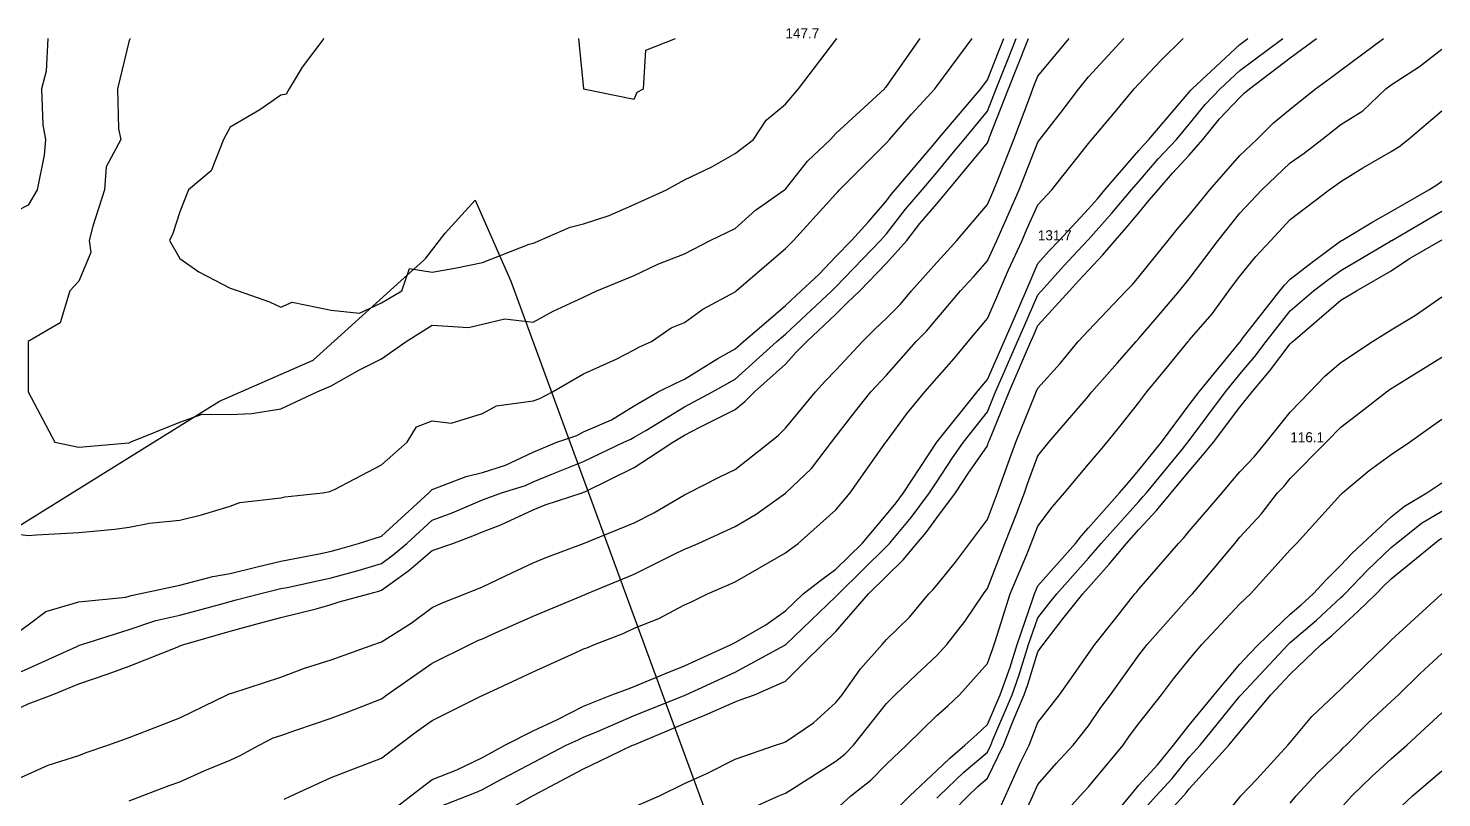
# Model space of a CAD drawing. Extents: x 0 to 210, y 0 to 386.
# Drawn here: x 70 to 210, y 309.8 to 386 of the extents above; entities that cross this region are included whole.
import ezdxf

# ---------------------------------------------------------------- set-up
doc = ezdxf.new("R2010")
doc.units = 0
for name, color, linetype in [('CONTOURS_MAJEURES', 3, 'CONTINUOUS'), ('CONTOURS_MINEURES', 8, 'CONTINUOUS'), ('PARCELLE', 4, 'CONTINUOUS'), ('POINTS_COTES', 7, 'CONTINUOUS')]:
    doc.layers.add(name, color=color, linetype=linetype)

msp = doc.modelspace()

# ---------------------------------------------------------------- linework, layer by layer
at = {"layer": 'CONTOURS_MAJEURES'}
for points in [[(68.167, 321.832), (70.002, 322.623), (74.803, 324.803), (74.998, 324.884), (75.083, 324.912), (75.311, 324.998), (80.005, 326.48), (82.638, 327.366), (85.001, 327.876), (88.932, 328.938), (89.997, 329.244), (90.594, 329.408), (92.89, 330.005), (95.004, 330.521), (95.641, 330.642), (100, 331.601), (102.672, 332.328), (104.996, 333.008), (106.151, 333.848), (107.499, 335.001), (110.003, 337.286), (111.979, 338.021), (114.999, 339.302), (116.862, 339.998), (119.258, 340.736), (119.995, 341.088), (121.847, 341.851), (125.002, 343.093), (128.986, 345.005), (129.689, 345.314), (129.998, 345.505), (131.176, 346.181), (135.004, 348.534), (137.768, 350.002), (140.001, 351.258), (144.136, 354.998), (144.602, 355.393), (144.997, 355.728), (149.581, 359.995), (149.798, 360.199), (150.003, 360.414), (154.422, 365.002), (154.699, 365.303), (154.999, 365.655), (156.893, 368.105), (158.534, 369.998), (159.996, 371.727), (161.471, 373.523), (162.694, 374.995), (165.002, 377.78), (165.863, 380.002), (167.041, 382.96), (167.859, 384.999)], [(110.003, 308.651), (113.461, 309.997), (114.572, 310.425), (114.999, 310.631), (116.386, 311.388), (119.995, 313.303), (123.29, 315.005), (124.454, 315.551), (125.002, 315.827), (126.378, 316.381), (129.998, 317.951), (134.908, 319.905), (135.004, 319.946), (135.044, 319.962), (135.133, 320.001), (140.001, 322.235), (144.932, 324.933), (144.997, 324.962), (145.015, 324.98), (145.033, 324.998), (150.003, 329.729), (150.241, 330.005), (154.999, 334.68), (155.163, 334.838), (155.298, 335.001), (157.446, 337.551), (159.274, 339.998), (159.996, 341.093), (161.541, 343.46), (162.617, 345.005), (165.002, 348.016), (165.808, 350.002), (166.416, 351.416), (167.984, 354.998), (168.6, 356.397), (169.998, 359.601), (170.36, 359.995), (172.553, 362.447), (174.92, 365.002), (175.005, 365.093), (177.324, 367.679), (179.288, 369.998), (180.001, 370.826), (181.926, 373.07), (183.714, 374.995), (184.997, 376.494), (186.558, 378.442), (188.04, 380.002), (190.004, 381.831), (194.272, 384.999)], [(159.996, 309.764), (160.224, 309.997), (162.667, 312.333), (165.002, 314.33), (165.331, 315.005), (165.539, 315.542), (167.441, 320.001), (168.118, 321.881), (169.086, 324.998), (169.998, 327.633), (171.037, 328.966), (171.866, 330.005), (175.005, 333.54), (175.69, 334.317), (176.261, 335.001), (180.001, 339.16), (180.405, 339.594), (180.743, 339.998), (184.284, 344.29), (184.867, 345.005), (184.997, 345.181), (188.57, 350.002), (190.004, 351.752), (191.49, 353.512), (192.618, 354.998), (195, 358.035), (197.306, 359.995), (198.831, 361.163), (199.996, 362.032), (204.933, 364.931), (205.003, 364.972), (205.021, 364.984), (205.052, 365.002), (209.999, 367.898)], [(180.001, 308.094), (181.72, 309.997), (183.285, 311.713), (184.997, 313.815), (186.078, 315.005), (190.004, 319.86), (190.123, 320.001), (192.479, 322.522), (194.793, 324.998), (195, 325.193), (197.597, 327.403), (199.996, 329.627), (200.195, 329.806), (200.401, 330.005), (202.643, 332.36), (205.003, 334.598), (205.495, 335.001), (207.998, 337.003), (209.999, 338.198)]]:
    msp.add_lwpolyline(points, dxfattribs=at)
at = {"layer": 'CONTOURS_MINEURES'}
for points in [[(65.156, 309.997), (70.002, 312.159), (71.975, 313.027), (74.998, 313.983), (75.72, 314.283), (77.872, 315.005), (80.005, 315.771), (83.055, 316.95), (85.001, 317.739), (89.715, 320.001), (89.901, 320.097), (89.997, 320.127), (90.176, 320.18), (95.004, 321.766), (97.36, 322.641), (100, 323.456), (104.215, 324.998), (104.795, 325.199), (104.996, 325.252), (107.912, 327.088), (110.003, 328.644), (110.921, 329.085), (113.289, 330.005), (114.999, 330.689), (117.904, 332.096), (119.995, 333.076), (121.372, 333.627), (125.002, 335.001), (129.998, 337.021), (131.963, 338.037), (135.004, 339.809), (135.406, 339.998), (138.433, 341.569), (140.001, 342.313), (143.442, 345.005), (144.297, 345.705), (144.997, 346.395), (147.979, 350.002), (148.939, 351.064), (150.003, 352.151), (152.636, 354.998), (153.824, 356.174), (154.999, 357.3), (156.354, 358.64), (157.474, 359.995), (159.996, 362.806), (161.046, 363.952), (161.979, 365.002), (165.002, 368.551), (165.444, 369.557), (165.643, 369.998), (166.051, 371.047), (167.618, 374.995), (169.186, 379.188), (169.501, 380.002), (169.643, 380.358), (169.998, 381.244), (173.087, 384.999)], [(66.276, 336.28), (70.002, 335.778), (70.828, 335.828), (74.998, 336.082), (78.583, 336.42), (80.005, 336.597), (82.003, 337), (85.001, 337.304), (87.169, 337.83), (89.997, 338.687), (90.956, 339.04), (95.004, 339.498), (95.409, 339.593), (99.167, 339.998), (99.857, 340.141), (100, 340.204), (100.348, 340.347), (104.996, 342.78), (107.531, 345.005), (108.453, 346.552), (110.003, 347.147), (111.894, 346.897), (114.999, 347.87), (116.383, 348.617), (119.995, 349.116), (120.655, 349.343), (121.933, 350.002), (125.002, 351.782), (128.238, 353.238), (129.998, 354.17), (130.554, 354.443), (131.722, 354.998), (133.662, 356.338), (135.004, 356.876), (136.798, 358.201), (140.001, 359.91), (140.046, 359.949), (140.1, 359.995), (144.997, 364.205), (145.406, 364.592), (145.798, 365.002), (150.003, 369.621), (150.184, 369.818), (150.338, 369.998), (154.999, 374.66), (155.288, 374.995), (157.491, 377.505), (159.799, 380.002), (159.996, 380.257), (163.482, 384.999)], [(67.197, 317.804), (70.002, 319.117), (72.363, 320.001), (74.998, 321.099), (77.928, 322.074), (80.005, 322.851), (84.741, 324.738), (85.001, 324.852), (85.097, 324.901), (85.408, 324.998), (89.997, 326.315), (92.891, 327.111), (95.004, 327.66), (98.512, 328.514), (100, 328.949), (100.782, 329.221), (103.747, 330.005), (104.728, 330.272), (104.996, 330.351), (107.692, 332.311), (110.003, 334.288), (112.05, 335.001), (114.199, 335.801), (114.999, 336.14), (116.815, 336.818), (119.995, 338.332), (121.194, 338.801), (124.847, 339.998), (125.002, 340.059), (125.118, 340.114), (129.998, 342.516), (131.516, 343.487), (133.856, 345.005), (135.004, 345.711), (136.509, 346.51), (140.001, 348.245), (140.966, 349.036), (141.945, 350.002), (144.997, 352.757), (146.061, 353.936), (147.102, 354.998), (150.003, 357.709), (151.152, 358.846), (152.351, 359.995), (154.999, 362.739), (157.018, 365.002), (158.316, 366.682), (159.996, 368.619), (161.157, 369.998), (162.889, 372.107), (165.002, 374.651), (165.139, 374.995), (165.22, 375.213), (167.076, 380.002), (167.908, 382.093), (169.075, 384.999)], [(67.293, 324.998), (70.002, 326.942), (71.745, 328.257), (74.998, 329.221), (79.668, 329.668), (80.005, 329.774), (80.177, 329.832), (80.976, 330.005), (85.001, 330.857), (88.277, 331.725), (89.997, 332.014), (92.662, 332.665), (95.004, 333.236), (98.994, 333.995), (100, 334.217), (100.616, 334.385), (102.725, 335.001), (104.996, 335.715), (109.66, 339.998), (110.003, 340.318), (113.368, 341.632), (114.999, 342.032), (117.268, 342.731), (119.995, 344.033), (122.355, 345.005), (124.323, 345.682), (125.002, 346.032), (127.76, 347.243), (129.998, 348.628), (132.392, 350.002), (134.143, 350.861), (135.004, 351.271), (138.29, 353.287), (140.001, 354.25), (140.828, 354.998), (143.083, 356.912), (144.997, 358.535), (146.565, 359.995), (148.334, 361.664), (150.003, 363.413), (151.534, 365.002), (153.194, 366.808), (154.999, 368.921), (155.469, 369.529), (155.876, 369.998), (159.996, 374.869), (160.052, 374.938), (160.099, 374.995), (160.602, 375.602), (164.345, 380.002), (165.002, 380.886), (166.173, 383.828), (166.643, 384.999)], [(71.955, 384.999), (71.76, 381.761), (71.302, 380.002), (71.449, 376.446), (71.7, 374.995), (71.565, 373.431), (70.883, 369.998), (70.002, 368.48), (67.688, 367.311)], [(80.118, 384.999), (80.077, 384.926), (80.005, 384.79), (78.829, 380.002), (78.95, 376.049), (79.177, 374.995), (77.716, 372.282), (77.545, 369.998), (76.398, 366.399), (76.018, 365.002), (76.204, 363.796), (74.998, 360.972), (74.129, 359.995), (73.166, 356.83), (70.002, 354.998), (70.002, 350.002), (72.631, 345.005), (74.998, 344.521), (79.946, 344.946), (80.005, 344.957), (80.042, 344.967), (80.109, 345.005), (85.001, 346.995), (87.218, 347.785), (89.997, 347.75), (92.134, 347.869), (95.004, 348.336), (98.604, 350.002), (100, 350.581), (102.807, 352.19), (104.996, 353.265), (107.418, 354.998), (110.003, 356.605), (113.609, 356.387), (114.999, 356.719), (117.219, 357.219), (119.995, 356.901), (122.004, 357.99), (125.002, 359.364), (126.321, 359.995), (129.998, 361.508), (132.345, 362.655), (135.004, 363.669), (137.537, 365.002), (140.001, 366.178), (142.023, 367.976), (144.913, 369.998), (144.997, 370.067), (147.168, 372.828), (149.475, 374.995), (150.003, 375.574), (154.814, 380.002), (154.879, 380.123), (154.999, 380.231), (158.352, 384.999)], [(80.005, 309.498), (81.294, 309.997), (83.97, 311.03), (85.001, 311.393), (87.499, 312.501), (89.997, 313.519), (90.998, 314.003), (92.876, 315.005), (94.263, 315.743), (95.004, 315.975), (96.507, 316.508), (100, 317.706), (101.672, 318.329), (104.996, 319.619), (105.213, 319.784), (105.525, 320.001), (110.003, 323.124), (113.75, 324.998), (114.595, 325.403), (114.999, 325.56), (116.055, 326.057), (119.995, 327.797), (124.772, 329.775), (125.002, 329.873), (125.097, 329.909), (125.302, 330.005), (129.998, 331.954), (133.903, 333.902), (135.004, 334.41), (135.419, 334.587), (136.345, 335.001), (140.001, 336.667), (142.104, 337.894), (144.997, 339.968), (145.03, 339.998), (147.59, 342.411), (149.543, 345.005), (150.003, 345.568), (151.923, 348.082), (153.462, 350.002), (154.999, 351.667), (157.96, 354.998), (158.983, 356.011), (159.996, 357.235), (162.327, 359.995), (163.607, 361.39), (165.002, 362.961), (165.937, 365.002), (167.176, 367.825), (168.153, 369.998), (169.998, 374.737), (170.203, 374.995), (172.293, 377.708), (174.04, 380.002), (175.005, 381.182), (178.497, 384.999)], [(99.266, 384.999), (97.145, 382.144), (95.848, 380.002), (95.529, 379.475), (95.004, 379.389), (92.932, 377.93), (89.997, 376.194), (89.328, 374.995), (88.106, 371.89), (85.864, 369.998), (85.001, 367.812), (84.324, 365.678), (83.99, 365.002), (85.001, 363.199), (86.882, 361.88), (89.997, 360.263), (90.787, 359.995), (93.906, 358.899), (95.004, 358.396), (96.129, 358.869), (100, 358.086), (102.804, 357.802), (104.996, 358.82), (106.989, 359.995), (107.773, 362.224), (110.003, 361.844), (112.258, 362.255), (114.999, 362.804), (119.628, 364.634), (119.995, 364.722), (120.201, 364.795), (120.641, 365.002), (123.689, 366.312), (125.002, 366.627), (127.522, 367.478), (129.998, 368.548), (133.216, 369.998), (135.004, 371.006), (137.722, 372.277), (140.001, 373.604), (141.817, 374.995), (143.093, 376.902), (144.997, 378.5), (146.275, 380.002), (150.003, 384.86), (150.052, 384.95), (150.105, 384.999)], [(95.345, 309.656), (96.042, 309.997), (100, 311.815), (102.304, 312.695), (104.996, 313.723), (106.665, 315.005), (108.562, 316.442), (110.003, 317.446), (114.885, 319.888), (114.999, 319.94), (115.12, 320.001), (118.446, 321.55), (119.995, 322.272), (124.167, 324.165), (125.002, 324.551), (125.328, 324.671), (126.097, 324.998), (128.911, 326.087), (129.998, 326.592), (132.441, 327.561), (135.004, 328.906), (135.748, 329.26), (137.281, 330.005), (139.19, 330.816), (140.001, 331.179), (142.412, 332.589), (144.997, 334.056), (145.532, 334.467), (146.257, 335.001), (150.003, 338.311), (151.419, 339.998), (152.894, 342.108), (154.946, 345.005), (154.969, 345.036), (154.999, 345.074), (157.091, 347.91), (158.806, 350.002), (159.996, 351.34), (161.692, 353.305), (163.106, 354.998), (165.002, 357.256), (165.84, 359.157), (166.205, 359.995), (167.098, 362.094), (168.429, 365.002), (168.907, 366.093), (169.998, 368.519), (171.388, 369.998), (175.005, 374.595), (175.346, 374.995), (177.488, 377.514), (179.552, 380.002), (180.001, 380.493), (182.181, 382.819), (184.399, 384.999)], [(106.26, 308.736), (107.884, 309.997), (110.003, 311.627), (112.437, 312.565), (114.999, 313.8), (117.206, 315.005), (119.995, 316.432), (122.427, 317.574), (125.002, 318.874), (127.802, 320.001), (129.406, 320.593), (129.998, 320.844), (132.968, 322.033), (135.004, 322.881), (139.616, 324.998), (139.877, 325.122), (140.001, 325.182), (143.064, 326.934), (144.997, 328.325), (146.76, 330.005), (148.595, 331.411), (150.003, 332.45), (152.596, 335.001), (154.999, 337.87), (155.972, 339.025), (156.699, 339.998), (159.996, 345.005), (163.975, 350.002), (164.451, 350.552), (165.002, 351.213), (166.659, 354.998), (167.68, 357.317), (168.849, 359.995), (169.998, 362.7), (171.085, 363.915), (172.092, 365.002), (175.005, 368.121), (175.893, 369.111), (176.644, 369.998), (180.001, 373.891), (180.511, 374.485), (180.984, 374.995), (184.997, 379.683), (185.139, 379.86), (185.274, 380.002), (190.004, 384.406), (190.802, 384.999)], [(116.759, 308.236), (119.933, 309.997), (119.995, 310.03), (120.062, 310.065), (125.002, 312.676), (126.567, 313.436), (129.864, 315.005), (129.998, 315.062), (130.094, 315.101), (135.004, 317.17), (137.019, 317.987), (140.001, 319.316), (140.509, 319.493), (141.934, 320.001), (144.997, 321.367), (146.822, 323.176), (148.661, 324.998), (150.003, 326.275), (153.215, 330.005), (154.999, 331.758), (156.645, 333.356), (158.013, 335.001), (158.92, 336.077), (159.996, 337.517), (161.835, 339.998), (163.086, 341.914), (165.002, 344.666), (165.091, 344.917), (165.123, 345.005), (165.206, 345.209), (167.151, 350.002), (168.773, 353.773), (169.309, 354.998), (169.52, 355.477), (169.998, 356.573), (173.142, 359.995), (174.022, 360.978), (175.005, 362.04), (176.426, 363.578), (177.639, 365.002), (178.756, 366.247), (180.001, 367.719), (181.029, 368.971), (181.921, 369.998), (183.342, 371.654), (184.997, 373.437), (186.351, 374.995), (187.976, 377.023), (190.004, 379.158), (190.428, 379.578), (190.945, 380.002), (195, 383.064), (196.115, 383.884), (197.597, 384.999)], [(124.501, 384.999), (125.002, 380.002), (129.998, 378.971), (130.322, 379.678), (130.945, 380.002), (131.153, 383.846), (134.094, 384.999)], [(129.998, 308.917), (132.533, 309.997), (135.004, 311.21), (137.219, 312.216), (140.001, 313.618), (144.014, 315.005), (144.743, 315.259), (144.997, 315.349), (147.765, 317.239), (150.003, 319.228), (150.609, 320.001), (152.42, 322.581), (154.578, 324.998), (154.999, 325.482), (157.293, 327.707), (159.213, 330.005), (159.61, 330.39), (159.996, 330.854), (161.855, 333.146), (163.24, 335.001), (165.002, 337.379), (166.012, 339.998), (167.054, 342.949), (167.809, 345.005), (169.727, 349.73), (169.837, 350.002), (169.998, 350.376), (172.204, 352.797), (174.004, 354.998), (175.005, 356.086), (178.759, 359.995), (179.357, 360.641), (180.001, 361.398), (182.897, 365.002), (183.843, 366.156), (184.997, 367.485), (187.015, 369.998), (190.004, 373.413), (191.679, 374.995), (193.35, 376.649), (195, 378.005), (197.498, 380.002), (198.938, 381.061), (199.996, 381.857), (204.236, 384.999)], [(141.338, 308.66), (144.334, 309.997), (144.997, 310.274), (145.685, 310.686), (150.003, 313.427), (150.89, 314.117), (151.753, 315.005), (154.999, 319.158), (155.865, 320.001), (157.991, 322.006), (159.996, 323.898), (160.986, 324.998), (162.752, 327.248), (164.605, 330.005), (164.783, 330.224), (165.002, 330.518), (166.711, 335.001), (167.836, 337.835), (168.67, 339.998), (169.017, 340.982), (169.998, 343.653), (171.088, 345.005), (175.005, 349.588), (175.189, 349.818), (175.335, 350.002), (177.86, 352.857), (179.74, 354.998), (180.001, 355.271), (182.166, 357.829), (184.04, 359.995), (184.997, 361.19), (186.621, 363.379), (187.852, 365.002), (190.004, 367.681), (192.178, 369.998), (195, 372.67), (196.372, 373.624), (198.127, 374.995), (199.996, 376.466), (202.185, 377.814), (204.467, 380.002), (205.003, 380.393), (207.784, 382.218), (209.999, 383.938)], [(150.003, 308.647), (151.473, 309.997), (153.458, 311.542), (154.999, 313.127), (156.987, 315.005), (159.996, 317.949), (161.083, 318.916), (162.234, 320.001), (165.002, 323.091), (165.507, 324.493), (165.664, 324.998), (166.016, 326.013), (167.24, 330.005), (168.902, 333.905), (169.32, 335.001), (169.998, 336.711), (171.429, 338.57), (172.648, 339.998), (175.005, 342.855), (175.999, 344.01), (176.855, 345.005), (178.254, 346.752), (180.001, 348.961), (180.778, 350.002), (182.697, 352.302), (184.895, 354.998), (184.942, 355.054), (184.997, 355.118), (187.258, 357.739), (188.902, 359.995), (189.372, 360.627), (190.004, 361.462), (191.584, 363.418), (193.068, 365.002), (195, 367.059), (198.844, 369.998), (199.524, 370.471), (199.996, 370.84), (202.173, 372.171), (205.003, 373.807), (205.739, 374.259), (206.683, 374.995), (209.999, 377.83)], [(156.165, 308.832), (157.323, 309.997), (159.996, 312.515), (161.268, 313.732), (162.757, 315.005), (163.944, 316.061), (165.002, 317.059), (166.257, 320.001), (167.248, 322.752), (167.945, 324.998), (169.509, 329.515), (169.66, 330.005), (169.998, 330.8), (173.741, 335.001), (174.29, 335.715), (175.005, 336.553), (178.069, 339.998), (178.964, 341.038), (180.001, 342.245), (182.251, 345.005), (184.997, 348.7), (185.962, 350.002), (190.004, 354.934), (190.033, 354.969), (190.056, 354.998), (190.242, 355.236), (193.97, 359.995), (194.431, 360.565), (195, 361.173), (197.165, 362.832), (199.996, 364.944), (200.096, 365.002), (203.161, 366.841), (205.003, 367.845), (208.713, 369.998), (209.509, 370.489), (209.999, 370.87)], [(159.996, 306.842), (163.085, 309.997), (164.065, 310.934), (165.002, 311.736), (166.596, 315.005), (167.604, 317.606), (168.625, 320.001), (168.989, 321.011), (169.998, 324.263), (170.3, 324.697), (170.512, 324.998), (172.48, 327.523), (174.461, 330.005), (175.005, 330.619), (177.058, 332.948), (178.771, 335.001), (180.001, 336.369), (181.752, 338.247), (183.217, 339.998), (184.997, 342.157), (186.304, 343.698), (187.4, 345.005), (190.004, 348.483), (191.213, 350.002), (192.947, 352.056), (195, 354.762), (195.117, 354.882), (195.252, 354.998), (199.996, 359.069), (201.561, 359.995), (205.003, 361.974), (206.799, 363.202), (209.902, 365.002), (209.999, 365.059)], [(166.235, 308.764), (166.793, 309.997), (168.292, 313.294), (169.126, 315.005), (169.998, 317.258), (172.144, 320.001), (173.316, 321.687), (175.005, 324.086), (175.649, 324.998), (177.575, 327.429), (179.615, 330.005), (179.796, 330.21), (180.001, 330.456), (183.931, 335.001), (184.445, 335.554), (184.997, 336.214), (188.251, 339.998), (189.055, 340.947), (190.004, 342.079), (191.425, 343.581), (192.624, 345.005), (195, 347.996), (196.927, 350.002), (198.436, 351.562), (199.996, 352.901), (203.149, 354.998), (205.003, 356.147), (207.394, 357.603), (209.999, 359.393)], [(168.089, 306.91), (169.487, 309.997), (169.998, 311.123), (171.81, 313.193), (173.506, 315.005), (175.005, 316.948), (176.247, 318.759), (177.193, 320.001), (180.001, 323.922), (180.461, 324.538), (180.839, 324.998), (184.997, 329.671), (185.309, 330.005), (187.447, 332.557), (189.495, 335.001), (190.004, 335.605), (192.102, 337.9), (193.744, 339.998), (194.356, 340.644), (195, 341.41), (198.564, 345.005), (199.996, 346.494), (201.984, 348.018), (204.533, 350.002), (205.003, 350.323), (205.849, 350.847), (209.999, 353.429)], [(172.221, 307.78), (174.201, 309.997), (174.577, 310.426), (175.005, 310.884), (178.431, 315.005), (179.07, 315.936), (180.001, 317.16), (182.254, 320.001), (183.426, 321.573), (184.997, 323.485), (185.671, 324.326), (186.249, 324.998), (190.004, 329.015), (191.053, 330.005), (195, 334.356), (195.311, 334.691), (195.621, 335.001), (199.996, 339.853), (200.155, 339.998), (202.798, 342.203), (205.003, 343.792), (206.807, 345.005), (208.663, 346.342), (209.999, 347.288)], [(175.005, 305.088), (179.124, 309.997), (180.001, 311.058), (181.882, 313.12), (183.417, 315.005), (184.997, 316.99), (187.475, 320.001), (188.599, 321.404), (190.004, 323.037), (190.952, 324.05), (191.837, 324.998), (195, 327.991), (196.087, 328.916), (197.263, 330.005), (198.576, 331.426), (199.996, 332.846), (201.049, 333.951), (202.156, 335.001), (205.003, 337.636), (206.315, 338.686), (208.514, 339.998), (209.999, 341.005)], [(180.001, 305.12), (184.407, 309.997), (184.689, 310.307), (184.997, 310.686), (188.923, 315.005), (190.004, 316.342), (193.079, 320.001), (194.007, 320.994), (195, 322.057), (198.057, 324.998), (199.106, 325.89), (199.996, 326.715), (201.727, 328.275), (203.511, 330.005), (204.238, 330.769), (205.003, 331.495), (209.28, 335.001), (209.68, 335.321), (209.999, 335.512)], [(187.818, 307.183), (190.004, 309.857), (190.114, 309.997), (191.67, 311.666), (194.765, 315.005), (195, 315.284), (197.128, 317.873), (199.409, 320.001), (199.996, 320.567), (204.551, 324.998), (204.789, 325.212), (205.003, 325.42), (209.999, 330.005)], [(195, 309.279), (195.598, 309.997), (197.71, 312.289), (199.996, 314.504), (200.251, 314.75), (200.53, 315.005), (202.733, 317.27), (205.003, 319.341), (205.347, 319.657), (205.717, 320.001), (207.871, 322.129), (209.999, 324.105)], [(199.996, 308.788), (201.09, 309.997), (203.08, 311.921), (205.003, 313.678), (206.533, 315.005), (208.339, 316.665), (209.999, 318.211)], [(206.012, 308.989), (207.107, 309.997), (209.999, 312.487)]]:
    msp.add_lwpolyline(points, dxfattribs=at)
at = {"layer": 'PARCELLE'}
msp.add_lwpolyline([(133.138, 26.921), (23.803, 299.804), (20, 302.991), (24.097, 305.316), (41.279, 318.263), (52.75, 326.242), (66.88, 335.378), (88.957, 349.065), (98.227, 353.137), (106.909, 360.988), (109.144, 363.008), (109.376, 363.226), (111.305, 365.707), (114.251, 368.99), (117.806, 360.96), (193.746, 154.112)], dxfattribs=at)

# ---------------------------------------------------------------- texts
at = {"layer": 'POINTS_COTES'}
for s, p in [('147.7', (144.997, 384.999)), ('131.7', (169.998, 365.002)), ('116.1', (195, 345.005))]:
    msp.add_text(s, height=1, dxfattribs=at).set_placement(p)

doc.saveas('drawing.dxf')
